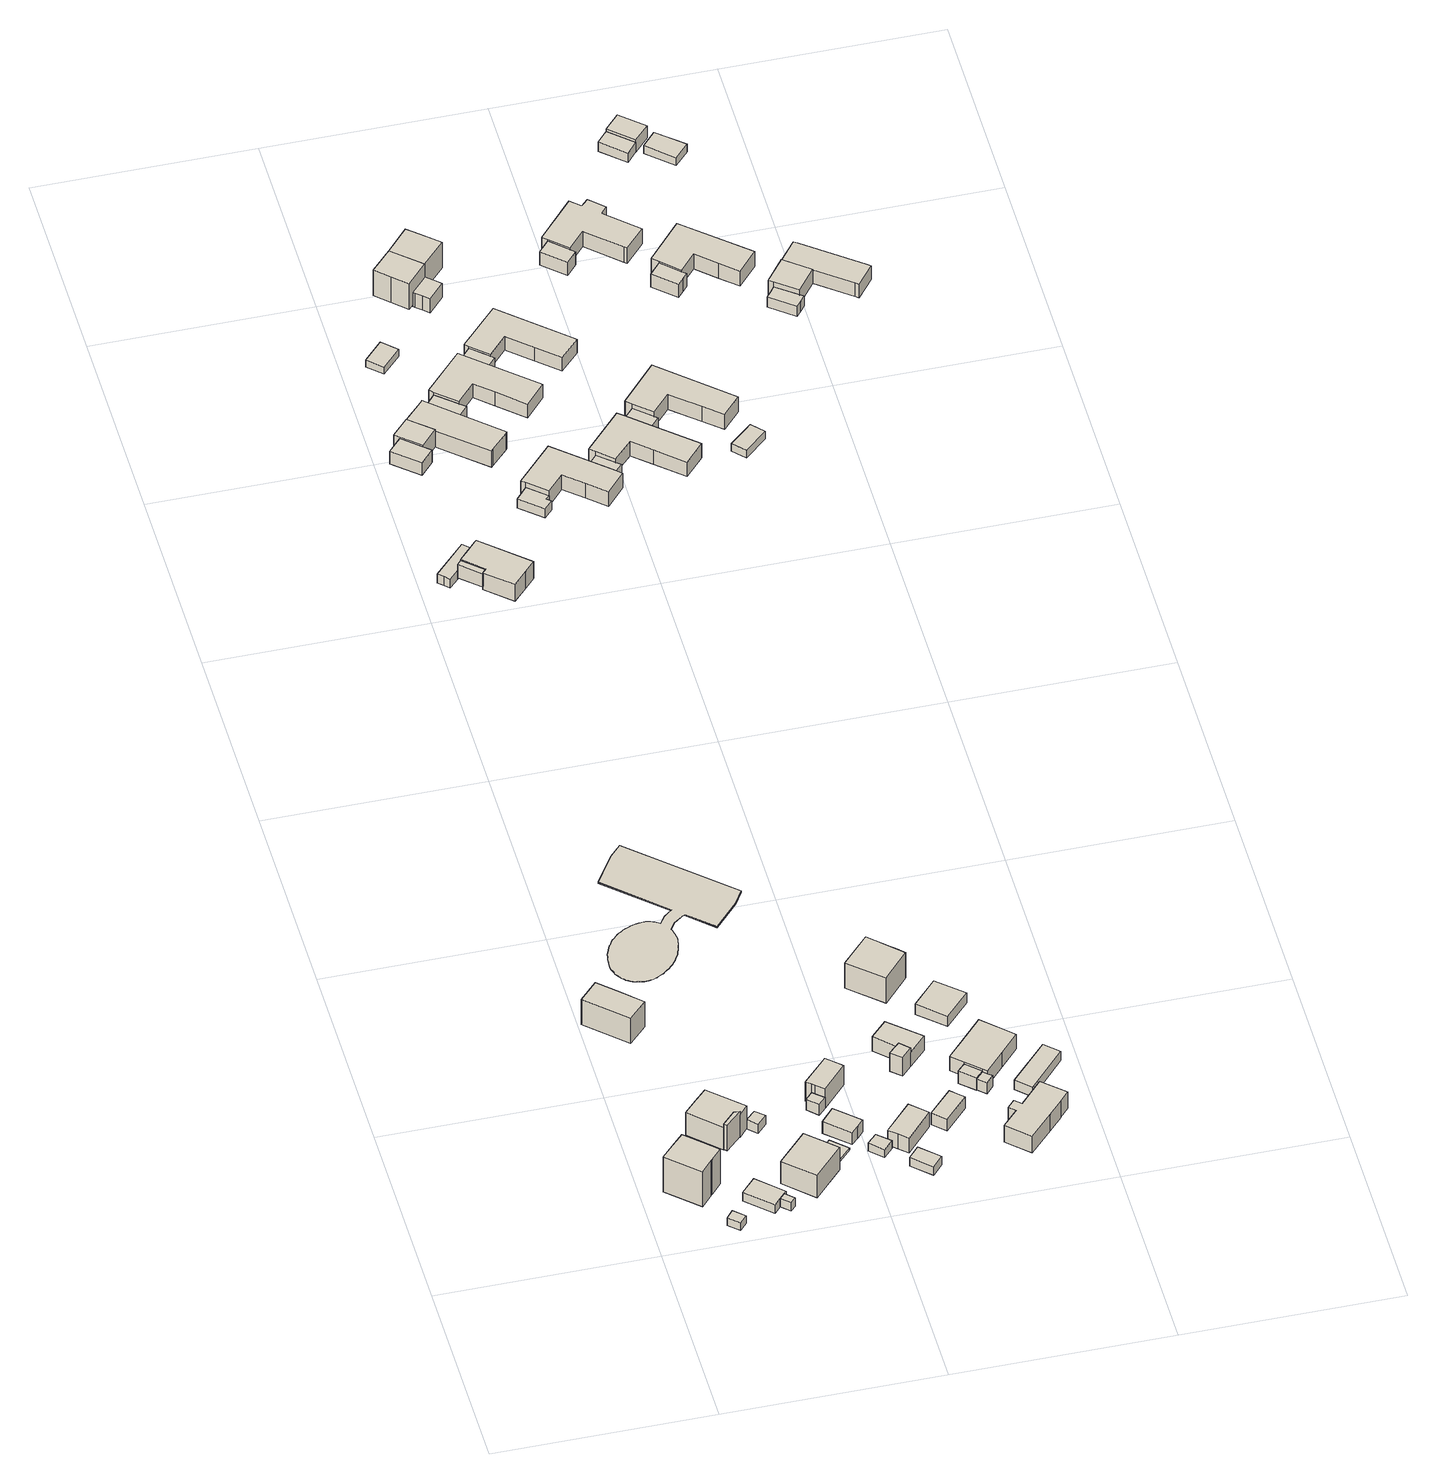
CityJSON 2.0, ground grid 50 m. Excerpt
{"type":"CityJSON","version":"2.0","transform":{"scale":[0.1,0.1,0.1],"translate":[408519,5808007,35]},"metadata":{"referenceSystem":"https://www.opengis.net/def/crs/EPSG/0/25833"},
"CityObjects":{
"building1":{"type":"Building","attributes":{"Gemeindeschluessel":"11000009","function":"31001_1010"},"address":[{"country":"Germany","locality":"Berlin","thoroughfareNumber":"23","thoroughfareName":"Ludwigshöheweg"}],"children":["building1-1","building1-2"]},
"building1-1":{"type":"BuildingPart","attributes":{"BezugspunktDach":"2200","measuredHeight":12.94,"storeysAboveGround":3},"parents":["building1"],"geometry":[{"type":"Solid","lod":"1","boundaries":[[[[0,1,2,3,4,5,6]],[[7,8,9,10,11,12,13]],[[7,13,6,5]],[[8,7,5,4],[14,15,16,17]],[[9,8,4,3]],[[10,9,3,2]],[[11,10,2,1]],[[12,11,1,0]],[[13,12,0,6]],[[16,15,14,17]]]]}]},
"building1-2":{"type":"BuildingPart","attributes":{"BezugspunktDach":"2200","measuredHeight":6.8,"storeysAboveGround":3},"parents":["building1"],"geometry":[{"type":"Solid","lod":"1","boundaries":[[[[17,16,18,19]],[[20,15,14,21]],[[20,21,19,18]],[[15,20,18,16]],[[21,14,17,19]],[[14,15,16,17]]]]}]},
"building2":{"type":"Building","attributes":{"Gemeindeschluessel":"11000009","BezugspunktDach":"2200","function":"31001_2000","measuredHeight":2.27,"storeysAboveGround":1},"address":[{"country":"Germany","locality":"Berlin","thoroughfareNumber":"23 (2)","thoroughfareName":"Ludwigshöheweg"}],"geometry":[{"type":"Solid","lod":"1","boundaries":[[[[22,23,24,25]],[[26,27,28,29]],[[26,29,25,24]],[[27,26,24,23]],[[28,27,23,22]],[[29,28,22,25]]]]}]},
"building3":{"type":"Building","attributes":{"Gemeindeschluessel":"11000009","BezugspunktDach":"2200","function":"31001_1010","measuredHeight":9.72,"storeysAboveGround":1},"address":[{"country":"Germany","locality":"Berlin","thoroughfareNumber":"20","thoroughfareName":"Ludwigshöheweg"}],"geometry":[{"type":"Solid","lod":"1","boundaries":[[[[30,31,32,33,34]],[[35,36,37,38,39]],[[35,39,34,33]],[[36,35,33,32]],[[37,36,32,31]],[[38,37,31,30]],[[39,38,30,34]]]]}]},
"building4":{"type":"Building","attributes":{"Gemeindeschluessel":"11000009","BezugspunktDach":"2200","function":"31001_2000","measuredHeight":2.46,"storeysAboveGround":1},"address":[{"country":"Germany","locality":"Berlin","thoroughfareNumber":"23 (1)","thoroughfareName":"Ludwigshöheweg"}],"geometry":[{"type":"Solid","lod":"1","boundaries":[[[[40,41,42,43,44,45]],[[46,47,48,49,50,51]],[[46,51,45,44]],[[47,46,44,43]],[[48,47,43,42]],[[49,48,42,41]],[[50,49,41,40]],[[51,50,40,45]]]]}]},
"building5":{"type":"Building","attributes":{"Gemeindeschluessel":"11000009","BezugspunktDach":"2200","function":"31001_1010","measuredHeight":9.23,"storeysAboveGround":1},"address":[{"country":"Germany","locality":"Berlin","thoroughfareNumber":"21A","thoroughfareName":"Ludwigshöheweg"}],"geometry":[{"type":"Solid","lod":"1","boundaries":[[[[52,53,54,55,56,57,58,59]],[[60,61,62,63,64,65,66,67]],[[60,67,59,58]],[[61,60,58,57]],[[62,61,57,56]],[[63,62,56,55]],[[64,63,55,54]],[[65,64,54,53]],[[66,65,53,52]],[[67,66,52,59]]]]}]},
"building6":{"type":"Building","attributes":{"Gemeindeschluessel":"11000009","BezugspunktDach":"2200","function":"51009_1610","measuredHeight":7.4,"storeysAboveGround":0},"address":[{"country":"Germany","locality":"Berlin"}],"geometry":[{"type":"Solid","lod":"1","boundaries":[[[[68,69,70,71]],[[72,73,74,75]],[[72,75,71,70]],[[73,72,70,69]],[[74,73,69,68]],[[75,74,68,71]]]]}]},
"building7":{"type":"Building","attributes":{"Gemeindeschluessel":"11000009","BezugspunktDach":"2200","function":"51009_1610","measuredHeight":2.47,"storeysAboveGround":0},"address":[{"country":"Germany","locality":"Berlin"}],"geometry":[{"type":"Solid","lod":"1","boundaries":[[[[76,77,42,41]],[[48,78,79,49]],[[48,49,41,42]],[[78,48,42,77]],[[79,78,77,76]],[[49,79,76,41]]]]}]},
"building8":{"type":"Building","attributes":{"Gemeindeschluessel":"11000009","BezugspunktDach":"2200","function":"31001_2000","measuredHeight":2.65,"storeysAboveGround":1},"address":[{"country":"Germany","locality":"Berlin","thoroughfareNumber":"21A (1)","thoroughfareName":"Ludwigshöheweg"}],"geometry":[{"type":"Solid","lod":"1","boundaries":[[[[80,81,82,83]],[[84,85,86,87]],[[84,87,83,82]],[[85,84,82,81]],[[86,85,81,80]],[[87,86,80,83]]]]}]},
"building9":{"type":"Building","attributes":{"Gemeindeschluessel":"11000009","BezugspunktDach":"2200","function":"31001_1010","measuredHeight":8.91,"storeysAboveGround":1},"address":[{"country":"Germany","locality":"Berlin","thoroughfareNumber":"21","thoroughfareName":"Ludwigshöheweg"}],"geometry":[{"type":"Solid","lod":"1","boundaries":[[[[88,89,90,91,92]],[[93,94,95,96,97]],[[93,97,92,91]],[[94,93,91,90]],[[95,94,90,89]],[[96,95,89,88]],[[97,96,88,92]]]]}]},
"building10":{"type":"Building","attributes":{"Gemeindeschluessel":"11000009","BezugspunktDach":"2200","function":"31001_1010","measuredHeight":0.644,"storeysAboveGround":1},"address":[{"country":"Germany","locality":"Berlin","thoroughfareNumber":"21 (1)","thoroughfareName":"Ludwigshöheweg"}],"geometry":[{"type":"Solid","lod":"1","boundaries":[[[[98,99,100,101]],[[102,103,104,105]],[[102,105,101,100]],[[103,102,100,99]],[[104,103,99,98]],[[105,104,98,101]]]]}]},
"building11":{"type":"Building","attributes":{"Gemeindeschluessel":"11000009","BezugspunktDach":"2200","function":"31001_1010","measuredHeight":3.12,"storeysAboveGround":1},"address":[{"country":"Germany","locality":"Berlin","thoroughfareNumber":"19 (1)","thoroughfareName":"Ludwigshöheweg"}],"geometry":[{"type":"Solid","lod":"1","boundaries":[[[[106,107,108,109]],[[110,111,112,113]],[[110,113,109,108]],[[111,110,108,107]],[[112,111,107,106]],[[113,112,106,109]]]]}]},
"building12":{"type":"Building","attributes":{"Gemeindeschluessel":"11000009","BezugspunktDach":"2200","function":"31001_2000","measuredHeight":3.82,"storeysAboveGround":1},"address":[{"country":"Germany","locality":"Berlin","thoroughfareNumber":"19 (2)","thoroughfareName":"Ludwigshöheweg"}],"geometry":[{"type":"Solid","lod":"1","boundaries":[[[[114,115,116,117,118]],[[119,120,121,122,123]],[[119,123,118,117]],[[120,119,117,116]],[[121,120,116,115]],[[122,121,115,114]],[[123,122,114,118]]]]}]},
"building13":{"type":"Building","attributes":{"Gemeindeschluessel":"11000009","BezugspunktDach":"2200","function":"31001_1010","measuredHeight":5.96,"storeysAboveGround":1},"address":[{"country":"Germany","locality":"Berlin","thoroughfareNumber":"19","thoroughfareName":"Ludwigshöheweg"}],"geometry":[{"type":"Solid","lod":"1","boundaries":[[[[124,125,126,127,128,129,130]],[[131,132,133,111,134,110,135]],[[131,135,130,129]],[[132,131,129,128]],[[133,132,128,127]],[[111,133,127,126]],[[134,111,126,125]],[[110,134,125,124]],[[135,110,124,130]]]]}]},
"building14":{"type":"Building","attributes":{"Gemeindeschluessel":"11000009","function":"31001_3065"},"address":[{"country":"Germany","locality":"Berlin","thoroughfareNumber":"18","thoroughfareName":"Ludwigshöheweg"}],"children":["building14-1","building14-2"]},
"building14-1":{"type":"BuildingPart","attributes":{"BezugspunktDach":"2200","measuredHeight":0.139,"storeysAboveGround":1},"parents":["building14"],"geometry":[{"type":"Solid","lod":"1","boundaries":[[[[136,137,138,139,140,141,142,143,144,145,146,147,148,149,150,151,152,153,154,155,156,157,158,159,160,161,162,163,164,165,166,167,168,169,170,171,172,173,174,175,176,177,178,179,180,181,182,183,184,185,186,187,188,189,190,191,192,193,194,195,196,197,198,199,200,201,202,203,204,205,206,207,208,209,210,211,212,213,214,215,216,217,218,219,220,221,222,223,224,225,226,227,228,229,230,231,232,233]],[[234,235,236,237,238,239,240,241,242,243,244,245,246,247,248,249,250,251,252,253,254,255,256,257,258,259,260,261,262,263,264,265,266,267,268,269,270,271,272,273,274,275,276,277,278,279,280,281,282,283,284,285,286,287,288,289,290,291,292,293,294,295,296,297,298,299,300,301,302,303,304,305,306,307,308,309,310,311,312,313,314,315,316,317,318,319,320,321,322,323,324,325,326,327,328,329,330,331]],[[234,331,233,232]],[[235,234,232,231]],[[236,235,231,230]],[[237,236,230,229]],[[238,237,229,228]],[[239,238,228,227]],[[240,239,227,226]],[[241,240,226,225]],[[242,241,225,224]],[[243,242,224,223]],[[244,243,223,222]],[[245,244,222,221]],[[246,245,221,220]],[[247,246,220,219]],[[248,247,219,218]],[[249,248,218,217]],[[250,249,217,216]],[[251,250,216,215]],[[252,251,215,214]],[[253,252,214,213]],[[254,253,213,212]],[[255,254,212,211]],[[256,255,211,210]],[[257,256,210,209]],[[258,257,209,208]],[[259,258,208,207]],[[260,259,207,206]],[[261,260,206,205]],[[262,261,205,204]],[[263,262,204,203]],[[264,263,203,202]],[[265,264,202,201]],[[266,265,201,200]],[[267,266,200,199]],[[268,267,199,198]],[[269,268,198,197]],[[270,269,197,196]],[[271,270,196,195]],[[272,271,195,194]],[[273,272,194,193]],[[274,273,193,192]],[[275,274,192,191]],[[276,275,191,190]],[[277,276,190,189]],[[278,277,189,188]],[[279,278,188,187]],[[280,279,187,186]],[[281,280,186,185]],[[282,281,185,184]],[[283,282,184,183]],[[284,283,183,182]],[[285,284,182,181]],[[286,285,181,180]],[[287,286,180,179]],[[288,287,179,178]],[[289,288,178,177]],[[290,289,177,176]],[[291,290,176,175]],[[292,291,175,174]],[[293,292,174,173]],[[294,293,173,172]],[[295,294,172,171]],[[296,295,171,170]],[[297,296,170,169]],[[298,297,169,168]],[[299,298,168,167]],[[300,299,167,166]],[[301,300,166,165]],[[302,301,165,164]],[[303,302,164,163]],[[304,303,163,162]],[[305,304,162,161]],[[306,305,161,160]],[[307,306,160,159]],[[308,307,159,158]],[[309,308,158,157]],[[310,309,157,156]],[[311,310,156,155]],[[312,311,155,154]],[[313,312,154,153]],[[314,313,153,152]],[[315,314,152,151]],[[316,315,151,150]],[[317,316,150,149]],[[318,317,149,148]],[[319,318,148,147]],[[320,319,147,146]],[[321,320,146,145]],[[322,321,145,144]],[[323,322,144,143]],[[324,323,143,142]],[[325,324,142,141]],[[326,325,141,140]],[[327,326,140,139]],[[328,327,139,138]],[[329,328,138,137]],[[330,329,137,136]],[[331,330,136,233]]]]}]},
"building14-2":{"type":"BuildingPart","attributes":{"BezugspunktDach":"2200","measuredHeight":0.361,"storeysAboveGround":1},"parents":["building14"],"geometry":[{"type":"Solid","lod":"1","boundaries":[[[[196,189,190,191,192,193,194,195]],[[332,333,334,335,336,337,338,339]],[[332,339,195,194]],[[333,332,194,193]],[[334,333,193,192]],[[335,334,192,191]],[[336,335,191,190]],[[337,336,190,189]],[[338,337,189,196]],[[339,338,196,195]]]]}]},
"building15":{"type":"Building","attributes":{"Gemeindeschluessel":"11000009","BezugspunktDach":"2200","function":"31001_2000","measuredHeight":2.31,"storeysAboveGround":1},"address":[{"country":"Germany","locality":"Berlin","thoroughfareNumber":"230 (3)","thoroughfareName":"Müggelheimer Damm"}],"geometry":[{"type":"Solid","lod":"1","boundaries":[[[[340,341,342,343]],[[344,345,346,347]],[[344,347,343,342]],[[345,344,342,341]],[[346,345,341,340]],[[347,346,340,343]]]]}]},
"building16":{"type":"Building","attributes":{"Gemeindeschluessel":"11000009","BezugspunktDach":"2200","function":"31001_2000","measuredHeight":2.5,"storeysAboveGround":1},"address":[{"country":"Germany","locality":"Berlin","thoroughfareNumber":"230 (4)","thoroughfareName":"Müggelheimer Damm"}],"geometry":[{"type":"Solid","lod":"1","boundaries":[[[[348,349,350,351]],[[352,353,354,355]],[[352,355,351,350]],[[353,352,350,349]],[[354,353,349,348]],[[355,354,348,351]]]]}]},
"building17":{"type":"Building","attributes":{"Gemeindeschluessel":"11000009","BezugspunktDach":"2200","function":"31001_1010","measuredHeight":4.91,"storeysAboveGround":1},"address":[{"country":"Germany","locality":"Berlin","thoroughfareNumber":"230 (2)","thoroughfareName":"Müggelheimer Damm"}],"geometry":[{"type":"Solid","lod":"1","boundaries":[[[[356,357,358,359,360]],[[361,362,363,364,365]],[[361,365,360,359]],[[362,361,359,358]],[[363,362,358,357]],[[364,363,357,356]],[[365,364,356,360]]]]}]},
"building18":{"type":"Building","attributes":{"Gemeindeschluessel":"11000009","BezugspunktDach":"2200","function":"31001_2000","measuredHeight":2.78,"storeysAboveGround":1},"address":[{"country":"Germany","locality":"Berlin","thoroughfareNumber":"193 (1)","thoroughfareName":"Müggelheimer Damm"}],"geometry":[{"type":"Solid","lod":"1","boundaries":[[[[366,367,368,369,370,371,372,373]],[[374,375,376,377,378,379,380,381]],[[374,381,373,372]],[[375,374,372,371]],[[376,375,371,370]],[[377,376,370,369]],[[378,377,369,368]],[[379,378,368,367]],[[380,379,367,366]],[[381,380,366,373]]]]}]},
"building19":{"type":"Building","attributes":{"Gemeindeschluessel":"11000009","BezugspunktDach":"2200","function":"51009_1610","measuredHeight":3.91,"storeysAboveGround":0},"address":[{"country":"Germany","locality":"Berlin"}],"geometry":[{"type":"Solid","lod":"1","boundaries":[[[[382,383,384,385]],[[386,387,388,389]],[[386,389,385,384]],[[387,386,384,383]],[[388,387,383,382]],[[389,388,382,385]]]]}]},
"building20":{"type":"Building","attributes":{"Gemeindeschluessel":"11000009","BezugspunktDach":"2200","function":"31001_2000","measuredHeight":4.14,"storeysAboveGround":1},"address":[{"country":"Germany","locality":"Berlin","thoroughfareNumber":"230 (1)","thoroughfareName":"Müggelheimer Damm"}],"geometry":[{"type":"Solid","lod":"1","boundaries":[[[[390,391,392,393,394]],[[395,396,397,398,399]],[[395,399,394,393]],[[396,395,393,392]],[[397,396,392,391]],[[398,397,391,390]],[[399,398,390,394]]]]}]},
"building21":{"type":"Building","attributes":{"Gemeindeschluessel":"11000009","function":"31001_1010"},"address":[{"country":"Germany","locality":"Berlin","thoroughfareNumber":"228","thoroughfareName":"Müggelheimer Damm"}],"children":["building21-1","building21-2"]},
"building21-1":{"type":"BuildingPart","attributes":{"BezugspunktDach":"2200","measuredHeight":5.38,"storeysAboveGround":1},"parents":["building21"],"geometry":[{"type":"MultiSurface","lod":"1","boundaries":[[[400,401,402,403]],[[404,405,406,407]],[[404,407,403,402]],[[405,404,402,401]],[[406,405,401,400]],[[407,408,409,403]],[[406,400,409,408]]]}]},
"building21-2":{"type":"BuildingPart","attributes":{"BezugspunktDach":"2200","measuredHeight":5.38,"storeysAboveGround":1},"parents":["building21"],"geometry":[{"type":"MultiSurface","lod":"1","boundaries":[[[410,411,412,413]],[[408,406,414,415]],[[408,415,413,412]],[[406,400,409,412,411]],[[414,406,411,410]],[[415,414,410,413]],[[416,408,409,400,406]]]}]},
"building22":{"type":"Building","attributes":{"Gemeindeschluessel":"11000009","BezugspunktDach":"2200","function":"31001_1010","measuredHeight":5.43,"storeysAboveGround":1},"address":[{"country":"Germany","locality":"Berlin","thoroughfareNumber":"193","thoroughfareName":"Müggelheimer Damm"}],"geometry":[{"type":"Solid","lod":"1","boundaries":[[[[417,418,419,420,421,422,423,424,425]],[[426,427,428,429,430,431,432,433,434]],[[426,434,425,424]],[[427,426,424,423]],[[428,427,423,422]],[[429,428,422,421]],[[430,429,421,420]],[[431,430,420,419]],[[432,431,419,418]],[[433,432,418,417]],[[434,433,417,425]]]]}]},
"building23":{"type":"Building","attributes":{"Gemeindeschluessel":"11000009","BezugspunktDach":"2200","function":"31001_2000","measuredHeight":3.59,"storeysAboveGround":1},"address":[{"country":"Germany","locality":"Berlin","thoroughfareNumber":"197 (1)","thoroughfareName":"Müggelheimer Damm"}],"geometry":[{"type":"Solid","lod":"1","boundaries":[[[[435,436,437,438,439]],[[440,441,442,443,444]],[[440,444,439,438]],[[441,440,438,437]],[[442,441,437,436]],[[443,442,436,435]],[[444,443,435,439]]]]}]},
"building24":{"type":"Building","attributes":{"Gemeindeschluessel":"11000009","function":"31001_1010"},"address":[{"country":"Germany","locality":"Berlin","thoroughfareNumber":"226","thoroughfareName":"Müggelheimer Damm"}],"children":["building24-1","building24-2"]},
"building24-1":{"type":"BuildingPart","attributes":{"BezugspunktDach":"2200","measuredHeight":10.19,"storeysAboveGround":1},"parents":["building24"],"geometry":[{"type":"MultiSurface","lod":"1","boundaries":[[[445,446,447,448]],[[449,450,451,452]],[[449,452,448,447]],[[450,453,454,455,447,446]],[[451,450,446,445]],[[452,451,445,448]],[[449,455,454,453]]]}]},
"building24-2":{"type":"BuildingPart","attributes":{"BezugspunktDach":"2200","measuredHeight":4.67,"storeysAboveGround":1},"parents":["building24"],"geometry":[{"type":"Solid","lod":"1","boundaries":[[[[454,456,457,455]],[[458,459,453,449]],[[458,449,455,457]],[[459,458,457,456]],[[453,459,456,454]],[[449,453,454,455]]]]}]},
"building25":{"type":"Building","attributes":{"Gemeindeschluessel":"11000009","BezugspunktDach":"2200","function":"51009_1610","measuredHeight":3.17,"storeysAboveGround":0},"address":[{"country":"Germany","locality":"Berlin"}],"geometry":[{"type":"Solid","lod":"1","boundaries":[[[[460,461,462,463,464]],[[465,466,467,468,469]],[[465,469,464,463]],[[466,465,463,462]],[[467,466,462,461]],[[468,467,461,460]],[[469,468,460,464]]]]}]},
"building26":{"type":"Building","attributes":{"Gemeindeschluessel":"11000009","BezugspunktDach":"2200","function":"31001_1010","measuredHeight":5.91,"storeysAboveGround":1},"address":[{"country":"Germany","locality":"Berlin","thoroughfareNumber":"232","thoroughfareName":"Müggelheimer Damm"}],"geometry":[{"type":"Solid","lod":"1","boundaries":[[[[470,471,472,473,474,475,476,477,478,479,480,481]],[[482,483,484,485,486,487,488,489,490,491,492,493]],[[482,493,481,480]],[[483,482,480,479]],[[484,483,479,478]],[[485,484,478,477]],[[486,485,477,476]],[[487,486,476,475]],[[488,487,475,474]],[[489,488,474,473]],[[490,489,473,472]],[[491,490,472,471]],[[492,491,471,470]],[[493,492,470,481]]]]}]},
"building27":{"type":"Building","attributes":{"Gemeindeschluessel":"11000009","function":"31001_1010"},"address":[{"country":"Germany","locality":"Berlin","thoroughfareNumber":"230","thoroughfareName":"Müggelheimer Damm"}],"children":["building27-1","building27-2"]},
"building27-1":{"type":"BuildingPart","attributes":{"BezugspunktDach":"2200","measuredHeight":4.82,"storeysAboveGround":1},"parents":["building27"],"geometry":[{"type":"MultiSurface","lod":"1","boundaries":[[[494,495,496,497,498,499,500,501]],[[502,503,504,505,506,507,508,509]],[[502,509,501,500]],[[503,502,500,499]],[[504,503,499,498]],[[505,504,498,497]],[[506,505,497,496]],[[507,506,496,495]],[[508,510,511,495,494]],[[509,508,494,501]],[[507,511,510,508]]]}]},
"building27-2":{"type":"BuildingPart","attributes":{"BezugspunktDach":"2200","measuredHeight":3.57,"storeysAboveGround":1},"parents":["building27"],"geometry":[{"type":"Solid","lod":"1","boundaries":[[[[512,511,510,513]],[[508,507,514,515]],[[508,515,513,510]],[[514,507,511,512]],[[515,514,512,513]],[[508,510,511,507]]]]}]},
"building28":{"type":"Building","attributes":{"Gemeindeschluessel":"11000009","function":"31001_1010"},"address":[{"country":"Germany","locality":"Berlin","thoroughfareNumber":"197","thoroughfareName":"Müggelheimer Damm"}],"children":["building28-1","building28-2"]},
"building28-1":{"type":"BuildingPart","attributes":{"BezugspunktDach":"2200","measuredHeight":5.14,"storeysAboveGround":1},"parents":["building28"],"geometry":[{"type":"Solid","lod":"1","boundaries":[[[[516,517,518,519,520,521,522,523,524]],[[525,526,527,528,529,530,531,532,533]],[[525,533,524,523]],[[526,525,523,522]],[[527,526,522,521]],[[528,527,521,520]],[[529,528,520,519]],[[530,529,519,518]],[[531,530,518,517]],[[532,531,517,516]],[[533,532,516,524]]]]}]},
"building28-2":{"type":"BuildingPart","attributes":{"BezugspunktDach":"2200","measuredHeight":5.06,"storeysAboveGround":1},"parents":["building28"],"geometry":[{"type":"MultiSurface","lod":"1","boundaries":[[[534,535,536,537]],[[533,532,538,539]],[[533,539,537,536]],[[540,516,524,536,535]],[[538,532,535,534]],[[539,538,534,537]],[[532,533,524,516,540]]]}]},
"building29":{"type":"Building","attributes":{"Gemeindeschluessel":"11000009","BezugspunktDach":"2200","function":"31001_2463","measuredHeight":3.02,"storeysAboveGround":1},"address":[{"country":"Germany","locality":"Berlin","thoroughfareNumber":"228 (1)","thoroughfareName":"Müggelheimer Damm"}],"geometry":[{"type":"Solid","lod":"1","boundaries":[[[[541,542,543,544]],[[545,546,547,548]],[[545,548,544,543]],[[546,545,543,542]],[[547,546,542,541]],[[548,547,541,544]]]]}]},
"building30":{"type":"Building","attributes":{"Gemeindeschluessel":"11000009","BezugspunktDach":"2200","function":"31001_2000","measuredHeight":2.6,"storeysAboveGround":1},"address":[{"country":"Germany","locality":"Berlin","thoroughfareNumber":"193F (1)","thoroughfareName":"Müggelheimer Damm"}],"geometry":[{"type":"Solid","lod":"1","boundaries":[[[[549,550,551,552,553,554]],[[555,556,557,558,559,560]],[[555,560,554,553]],[[556,555,553,552]],[[557,556,552,551]],[[558,557,551,550]],[[559,558,550,549]],[[560,559,549,554]]]]}]},
"building31":{"type":"Building","attributes":{"Gemeindeschluessel":"11000009","BezugspunktDach":"2200","function":"31001_2000","measuredHeight":3.8,"storeysAboveGround":1},"address":[{"country":"Germany","locality":"Berlin","thoroughfareNumber":"197A (1)","thoroughfareName":"Müggelheimer Damm"}],"geometry":[{"type":"Solid","lod":"1","boundaries":[[[[561,562,563,564,565,566,567]],[[568,569,570,571,572,573,574]],[[568,574,567,566]],[[569,568,566,565]],[[570,569,565,564]],[[571,570,564,563]],[[572,571,563,562]],[[573,572,562,561]],[[574,573,561,567]]]]}]},
"building32":{"type":"Building","attributes":{"Gemeindeschluessel":"11000009","BezugspunktDach":"2200","function":"31001_2000","measuredHeight":2.67,"storeysAboveGround":1},"address":[{"country":"Germany","locality":"Berlin","thoroughfareNumber":"199 (1)","thoroughfareName":"Müggelheimer Damm"}],"geometry":[{"type":"Solid","lod":"1","boundaries":[[[[575,576,577,578,579,580]],[[581,582,583,584,585,586]],[[581,586,580,579]],[[582,581,579,578]],[[583,582,578,577]],[[584,583,577,576]],[[585,584,576,575]],[[586,585,575,580]]]]}]},
"building33":{"type":"Building","attributes":{"Gemeindeschluessel":"11000009","BezugspunktDach":"2200","function":"31001_2000","measuredHeight":2.72,"storeysAboveGround":1},"address":[{"country":"Germany","locality":"Berlin","thoroughfareNumber":"232 (1)","thoroughfareName":"Müggelheimer Damm"}],"geometry":[{"type":"Solid","lod":"1","boundaries":[[[[587,588,589,590]],[[591,592,593,594]],[[591,594,590,589]],[[592,591,589,588]],[[593,592,588,587]],[[594,593,587,590]]]]}]},
"building34":{"type":"Building","attributes":{"Gemeindeschluessel":"11000009","BezugspunktDach":"2200","function":"31001_1010","measuredHeight":3.94,"storeysAboveGround":1},"address":[{"country":"Germany","locality":"Berlin","thoroughfareNumber":"197A","thoroughfareName":"Müggelheimer Damm"}],"geometry":[{"type":"Solid","lod":"1","boundaries":[[[[595,596,597,598,599,600,601,602]],[[603,604,605,606,607,608,609,610]],[[603,610,602,601]],[[604,603,601,600]],[[605,604,600,599]],[[606,605,599,598]],[[607,606,598,597]],[[608,607,597,596]],[[609,608,596,595]],[[610,609,595,602]]]]}]},
"building35":{"type":"Building","attributes":{"Gemeindeschluessel":"11000009","BezugspunktDach":"2200","function":"31001_1010","measuredHeight":9.58,"storeysAboveGround":2},"address":[{"country":"Germany","locality":"Berlin","thoroughfareNumber":"193G","thoroughfareName":"Müggelheimer Damm"}],"geometry":[{"type":"Solid","lod":"1","boundaries":[[[[611,612,613,614,615,616]],[[617,618,619,620,621,622]],[[617,622,616,615]],[[618,617,615,614]],[[619,618,614,613]],[[620,619,613,612]],[[621,620,612,611]],[[622,621,611,616]]]]}]},
"building36":{"type":"Building","attributes":{"Gemeindeschluessel":"11000009","BezugspunktDach":"2200","function":"31001_1010","measuredHeight":4.28,"storeysAboveGround":1},"address":[{"country":"Germany","locality":"Berlin","thoroughfareNumber":"199","thoroughfareName":"Müggelheimer Damm"}],"geometry":[{"type":"Solid","lod":"1","boundaries":[[[[623,624,625,626,627,628,629,630,631,632,633]],[[634,635,636,637,638,639,640,641,642,643,644]],[[634,644,633,632]],[[635,634,632,631]],[[636,635,631,630]],[[637,636,630,629]],[[638,637,629,628]],[[639,638,628,627]],[[640,639,627,626]],[[641,640,626,625]],[[642,641,625,624]],[[643,642,624,623]],[[644,643,623,633]]]]}]},
"building37":{"type":"Building","attributes":{"Gemeindeschluessel":"11000009","BezugspunktDach":"2200","function":"31001_2000","measuredHeight":3.58,"storeysAboveGround":1},"address":[{"country":"Germany","locality":"Berlin","thoroughfareNumber":"197B (1)","thoroughfareName":"Müggelheimer Damm"}],"geometry":[{"type":"Solid","lod":"1","boundaries":[[[[645,646,647,648,649,650,651]],[[652,653,654,655,656,657,658]],[[652,658,651,650]],[[653,652,650,649]],[[654,653,649,648]],[[655,654,648,647]],[[656,655,647,646]],[[657,656,646,645]],[[658,657,645,651]]]]}]},
"building38":{"type":"Building","attributes":{"Gemeindeschluessel":"11000009","BezugspunktDach":"2200","function":"31001_2000","measuredHeight":4.13,"storeysAboveGround":1},"address":[{"country":"Germany","locality":"Berlin","thoroughfareNumber":"193G (1)","thoroughfareName":"Müggelheimer Damm"}],"geometry":[{"type":"Solid","lod":"1","boundaries":[[[[659,660,661,662,663,664]],[[665,666,667,668,669,670]],[[665,670,664,663]],[[666,665,663,662]],[[667,666,662,661]],[[668,667,661,660]],[[669,668,660,659]],[[670,669,659,664]]]]}]},
"building39":{"type":"Building","attributes":{"Gemeindeschluessel":"11000009","BezugspunktDach":"2200","function":"31001_1010","measuredHeight":9.56,"storeysAboveGround":2},"address":[{"country":"Germany","locality":"Berlin","thoroughfareNumber":"193H","thoroughfareName":"Müggelheimer Damm"}],"geometry":[{"type":"Solid","lod":"1","boundaries":[[[[614,613,671,672,673,615]],[[674,675,676,619,618,617]],[[674,617,615,673]],[[675,674,673,672]],[[676,675,672,671]],[[619,676,671,613]],[[618,619,613,614]],[[617,618,614,615]]]]}]},
"building40":{"type":"Building","attributes":{"Gemeindeschluessel":"11000009","BezugspunktDach":"2200","function":"31001_2000","measuredHeight":2.7,"storeysAboveGround":1},"address":[{"country":"Germany","locality":"Berlin","thoroughfareNumber":"199A (1)","thoroughfareName":"Müggelheimer Damm"}],"geometry":[{"type":"Solid","lod":"1","boundaries":[[[[677,678,679,680,681]],[[682,683,684,685,686]],[[682,686,681,680]],[[683,682,680,679]],[[684,683,679,678]],[[685,684,678,677]],[[686,685,677,681]]]]}]},
"building41":{"type":"Building","attributes":{"Gemeindeschluessel":"11000009","BezugspunktDach":"2200","function":"31001_1010","measuredHeight":3.96,"storeysAboveGround":1},"address":[{"country":"Germany","locality":"Berlin","thoroughfareNumber":"197B","thoroughfareName":"Müggelheimer Damm"}],"geometry":[{"type":"Solid","lod":"1","boundaries":[[[[687,688,689,690,691,692,693,694]],[[695,696,697,698,699,700,701,702]],[[695,702,694,693]],[[696,695,693,692]],[[697,696,692,691]],[[698,697,691,690]],[[699,698,690,689]],[[700,699,689,688]],[[701,700,688,687]],[[702,701,687,694]]]]}]},
"building42":{"type":"Building","attributes":{"Gemeindeschluessel":"11000009","BezugspunktDach":"2200","function":"31001_1010","measuredHeight":4.13,"storeysAboveGround":1},"address":[{"country":"Germany","locality":"Berlin","thoroughfareNumber":"199A","thoroughfareName":"Müggelheimer Damm"}],"geometry":[{"type":"Solid","lod":"1","boundaries":[[[[703,704,705,706,707,708,709,710,711,712]],[[713,714,715,716,717,718,719,720,721,722]],[[713,722,712,711]],[[714,713,711,710]],[[715,714,710,709]],[[716,715,709,708]],[[717,716,708,707]],[[718,717,707,706]],[[719,718,706,705]],[[720,719,705,704]],[[721,720,704,703]],[[722,721,703,712]]]]}]},
"building43":{"type":"Building","attributes":{"Gemeindeschluessel":"11000009","BezugspunktDach":"2200","function":"31001_2000","measuredHeight":3.16,"storeysAboveGround":1},"address":[{"country":"Germany","locality":"Berlin","thoroughfareNumber":"199B (1)","thoroughfareName":"Müggelheimer Damm"}],"geometry":[{"type":"Solid","lod":"1","boundaries":[[[[723,724,725,726,727]],[[728,729,730,731,732]],[[728,732,727,726]],[[729,728,726,725]],[[730,729,725,724]],[[731,730,724,723]],[[732,731,723,727]]]]}]},
"building44":{"type":"Building","attributes":{"Gemeindeschluessel":"11000009","BezugspunktDach":"2200","function":"31001_2000","measuredHeight":4.17,"storeysAboveGround":1},"address":[{"country":"Germany","locality":"Berlin","thoroughfareNumber":"195 (1)","thoroughfareName":"Müggelheimer Damm"}],"geometry":[{"type":"Solid","lod":"1","boundaries":[[[[733,734,735,736]],[[737,738,739,740]],[[737,740,736,735]],[[738,737,735,734]],[[739,738,734,733]],[[740,739,733,736]]]]}]},
"building45":{"type":"Building","attributes":{"Gemeindeschluessel":"11000009","BezugspunktDach":"2200","function":"31001_1010","measuredHeight":4.43,"storeysAboveGround":1},"address":[{"country":"Germany","locality":"Berlin","thoroughfareNumber":"199B","thoroughfareName":"Müggelheimer Damm"}],"geometry":[{"type":"Solid","lod":"1","boundaries":[[[[741,742,743,744,745,746,747,748]],[[749,750,751,752,753,729,728,754]],[[749,754,748,747]],[[750,749,747,746]],[[751,750,746,745]],[[752,751,745,744]],[[753,752,744,743]],[[729,753,743,742]],[[728,729,742,741]],[[754,728,741,748]]]]}]},
"building46":{"type":"Building","attributes":{"Gemeindeschluessel":"11000009","BezugspunktDach":"2200","function":"31001_2000","measuredHeight":2.2,"storeysAboveGround":1},"address":[{"country":"Germany","locality":"Berlin","thoroughfareNumber":"199B (2)","thoroughfareName":"Müggelheimer Damm"}],"geometry":[{"type":"Solid","lod":"1","boundaries":[[[[755,756,757,758]],[[759,760,761,762]],[[759,762,758,757]],[[760,759,757,756]],[[761,760,756,755]],[[762,761,755,758]]]]}]},
"building47":{"type":"Building","attributes":{"Gemeindeschluessel":"11000009","BezugspunktDach":"2200","function":"31001_1010","measuredHeight":4.47,"storeysAboveGround":1},"address":[{"country":"Germany","locality":"Berlin","thoroughfareNumber":"195","thoroughfareName":"Müggelheimer Damm"}],"geometry":[{"type":"Solid","lod":"1","boundaries":[[[[763,764,765,766,767,768,769,770,771,772,773,774]],[[775,776,777,778,779,780,781,782,783,784,785,786]],[[775,786,774,773]],[[776,775,773,772]],[[777,776,772,771]],[[778,777,771,770]],[[779,778,770,769]],[[780,779,769,768]],[[781,780,768,767]],[[782,781,767,766]],[[783,782,766,765]],[[784,783,765,764]],[[785,784,764,763]],[[786,785,763,774]]]]}]},
"building48":{"type":"Building","attributes":{"Gemeindeschluessel":"11000009","BezugspunktDach":"2200","function":"31001_2000","measuredHeight":3.78,"storeysAboveGround":1},"address":[{"country":"Germany","locality":"Berlin","thoroughfareNumber":"195A (1)","thoroughfareName":"Müggelheimer Damm"}],"geometry":[{"type":"Solid","lod":"1","boundaries":[[[[787,788,789,790,791,792]],[[793,794,795,796,797,798]],[[793,798,792,791]],[[794,793,791,790]],[[795,794,790,789]],[[796,795,789,788]],[[797,796,788,787]],[[798,797,787,792]]]]}]},
"building49":{"type":"Building","attributes":{"Gemeindeschluessel":"11000009","BezugspunktDach":"2200","function":"31001_1010","measuredHeight":4.28,"storeysAboveGround":1},"address":[{"country":"Germany","locality":"Berlin","thoroughfareNumber":"195A","thoroughfareName":"Müggelheimer Damm"}],"geometry":[{"type":"Solid","lod":"1","boundaries":[[[[799,800,801,802,803,804,805,806]],[[807,808,809,810,811,812,813,814]],[[807,814,806,805]],[[808,807,805,804]],[[809,808,804,803]],[[810,809,803,802]],[[811,810,802,801]],[[812,811,801,800]],[[813,812,800,799]],[[814,813,799,806]]]]}]},
"building50":{"type":"Building","attributes":{"Gemeindeschluessel":"11000009","BezugspunktDach":"2200","function":"51009_1610","measuredHeight":3.11,"storeysAboveGround":0},"address":[{"country":"Germany","locality":"Berlin"}],"geometry":[{"type":"Solid","lod":"1","boundaries":[[[[815,816,817,818]],[[819,820,821,822]],[[819,822,818,817]],[[820,819,817,816]],[[821,820,816,815]],[[822,821,815,818]]]]}]},
"building51":{"type":"Building","attributes":{"Gemeindeschluessel":"11000009","BezugspunktDach":"2200","function":"31001_1010","measuredHeight":3.98,"storeysAboveGround":1},"address":[{"country":"Germany","locality":"Berlin","thoroughfareNumber":"195 (2)","thoroughfareName":"Müggelheimer Damm"}],"geometry":[{"type":"Solid","lod":"1","boundaries":[[[[823,824,825,826]],[[827,828,829,830]],[[827,830,826,825]],[[828,827,825,824]],[[829,828,824,823]],[[830,829,823,826]]]]}]},
"building52":{"type":"Building","attributes":{"Gemeindeschluessel":"11000009","BezugspunktDach":"2200","function":"31001_2000","measuredHeight":3.71,"storeysAboveGround":1},"address":[{"country":"Germany","locality":"Berlin","thoroughfareNumber":"195B (1)","thoroughfareName":"Müggelheimer Damm"}],"geometry":[{"type":"Solid","lod":"1","boundaries":[[[[831,832,833,834,835,836]],[[837,838,839,840,841,842]],[[837,842,836,835]],[[838,837,835,834]],[[839,838,834,833]],[[840,839,833,832]],[[841,840,832,831]],[[842,841,831,836]]]]}]},
"building53":{"type":"Building","attributes":{"Gemeindeschluessel":"11000009","BezugspunktDach":"2200","function":"31001_2000","measuredHeight":2.72,"storeysAboveGround":1},"address":[{"country":"Germany","locality":"Berlin","thoroughfareNumber":"195 (3)","thoroughfareName":"Müggelheimer Damm"}],"geometry":[{"type":"Solid","lod":"1","boundaries":[[[[843,844,845,846]],[[847,848,849,850]],[[847,850,846,845]],[[848,847,845,844]],[[849,848,844,843]],[[850,849,843,846]]]]}]},
"building54":{"type":"Building","attributes":{"Gemeindeschluessel":"11000009","function":"31001_1010"},"address":[{"country":"Germany","locality":"Berlin","thoroughfareNumber":"195B","thoroughfareName":"Müggelheimer Damm"}],"children":["building54-1","building54-2"]},
"building54-1":{"type":"BuildingPart","attributes":{"BezugspunktDach":"2200","measuredHeight":4.16,"storeysAboveGround":1},"parents":["building54"],"geometry":[{"type":"Solid","lod":"1","boundaries":[[[[851,852,853,854,855,856,857,858,859]],[[860,861,862,863,864,865,866,867,868]],[[860,868,859,858]],[[861,860,858,857]],[[862,861,857,856]],[[863,862,856,855]],[[864,863,855,854]],[[865,864,854,853]],[[866,865,853,852]],[[867,866,852,851]],[[868,867,851,859]]]]}]},
"building54-2":{"type":"BuildingPart","attributes":{"BezugspunktDach":"2200","measuredHeight":4.15,"storeysAboveGround":1},"parents":["building54"],"geometry":[{"type":"MultiSurface","lod":"1","boundaries":[[[869,870,871,872,873]],[[868,866,874,875,876]],[[868,876,873,872]],[[852,851,859,872,871]],[[874,866,871,870]],[[875,874,870,869]],[[876,875,869,873]],[[877,866,867,851,852]],[[868,859,851,867]]]}]}
},
"vertices":[
[114,96,136],[140,125,136],[143,128,136],[167,154,136],[99,217,136],[71,189,136],[44,161,136],[71,189,34],[99,217,34],[167,154,34],[143,128,34],[140,125,34],[114,96,34],[44,161,34],[76,193,35],[94,213,35],[94,213,103],[76,193,103],
[87,220,103],[68,200,103],[87,220,35],[68,200,35],
[174,6,56],[191,24,56],[166,47,56],[150,28,56],[166,47,34],[191,24,34],[174,6,34],[150,28,34],
[89,622,103],[130,665,103],[87,706,103],[43,747,103],[2,704,103],[43,747,30],[87,706,30],[130,665,30],[89,622,30],[2,704,30],
[258,43,55],[274,60,55],[285,72,55],[291,78,55],[234,132,55],[201,97,55],[234,132,30],[291,78,30],[285,72,30],[274,60,30],[258,43,30],[201,97,30],
[200,256,98],[228,285,98],[229,286,98],[243,285,98],[263,308,98],[189,377,98],[161,349,98],[133,320,98],[161,349,32],[189,377,32],[263,308,32],[243,285,32],[229,286,32],[228,285,32],[200,256,32],[133,320,32],
[206,250,108],[243,285,108],[229,286,108],[200,256,108],[229,286,34],[243,285,34],[206,250,34],[200,256,34],
[293,42,55],[305,53,55],[305,53,30],[293,42,30],
[283,288,58],[305,311,58],[284,329,58],[263,308,58],[284,329,31],[305,311,31],[283,288,31],[263,308,31],
[358,75,88],[425,147,88],[393,177,88],[361,207,88],[294,136,88],[361,207,23],[393,177,23],[425,147,23],[358,75,23],[294,136,23],
[424,160,32],[459,197,32],[423,231,32],[389,193,32],[423,231,26],[459,197,26],[424,160,26],[389,193,26],
[423,315,58],[440,333,58],[416,355,58],[400,338,58],[416,355,27],[440,333,27],[423,315,27],[400,338,27],
[469,212,60],[485,228,60],[500,245,60],[446,295,60],[416,261,60],[446,295,26],[500,245,26],[485,228,26],[469,212,26],[416,261,26],
[416,355,83],[422,349,83],[440,333,83],[496,393,83],[479,409,83],[462,425,83],[405,365,83],[462,425,27],[479,409,27],[496,393,27],[422,349,27],[405,365,27],
[105,863,24],[106,858,24],[107,853,24],[109,848,24],[110,844,24],[113,839,24],[115,835,24],[118,831,24],[121,827,24],[125,824,24],[128,820,24],[132,817,24],[136,815,24],[141,812,24],[145,810,24],[150,809,24],[155,808,24],[160,807,24],[165,806,24],[170,806,24],[175,806,24],[179,807,24],[184,808,24],[189,810,24],[194,811,24],[198,814,24],[204,817,24],[210,820,24],[215,824,24],[220,828,24],[225,832,24],[230,837,24],[235,842,24],[239,847,24],[243,852,24],[246,858,24],[250,864,24],[253,869,24],[255,876,24],[258,882,24],[259,888,24],[261,895,24],[262,901,24],[263,908,24],[264,914,24],[264,921,24],[263,925,24],[263,930,24],[262,934,24],[261,939,24],[260,943,24],[258,947,24],[269,964,24],[297,985,24],[355,932,24],[410,992,24],[431,1025,24],[215,1223,24],[189,1195,24],[144,1125,24],[274,1005,24],[254,989,24],[241,970,24],[238,973,24],[234,975,24],[230,977,24],[226,979,24],[221,981,24],[217,982,24],[212,983,24],[208,983,24],[203,983,24],[197,982,24],[190,981,24],[184,980,24],[178,978,24],[172,975,24],[166,973,24],[160,970,24],[155,966,24],[149,963,24],[144,959,24],[139,954,24],[135,950,24],[130,945,24],[126,940,24],[123,934,24],[119,929,24],[116,923,24],[114,917,24],[111,911,24],[109,905,24],[108,899,24],[106,892,24],[106,886,24],[105,879,24],[105,873,24],[105,868,24],[105,873,23],[105,879,23],[106,886,23],[106,892,23],[108,899,23],[109,905,23],[111,911,23],[114,917,23],[116,923,23],[119,929,23],[123,934,23],[126,940,23],[130,945,23],[135,950,23],[139,954,23],[144,959,23],[149,963,23],[155,966,23],[160,970,23],[166,973,23],[172,975,23],[178,978,23],[184,980,23],[190,981,23],[197,982,23],[203,983,23],[208,983,23],[212,983,23],[217,982,23],[221,981,23],[226,979,23],[230,977,23],[234,975,23],[238,973,23],[241,970,23],[254,989,23],[274,1005,23],[144,1125,23],[189,1195,23],[215,1223,23],[431,1025,23],[410,992,23],[355,932,23],[297,985,23],[269,964,23],[258,947,23],[260,943,23],[261,939,23],[262,934,23],[263,930,23],[263,925,23],[264,921,23],[264,914,23],[263,908,23],[262,901,23],[261,895,23],[259,888,23],[258,882,23],[255,876,23],[253,869,23],[250,864,23],[246,858,23],[243,852,23],[239,847,23],[235,842,23],[230,837,23],[225,832,23],[220,828,23],[215,824,23],[210,820,23],[204,817,23],[198,814,23],[194,811,23],[189,810,23],[184,808,23],[179,807,23],[175,806,23],[170,806,23],[165,806,23],[160,807,23],[155,808,23],[150,809,23],[145,810,23],[141,812,23],[136,815,23],[132,817,23],[128,820,23],[125,824,23],[121,827,23],[118,831,23],[115,835,23],[113,839,23],[110,844,23],[109,848,23],[107,853,23],[106,858,23],[105,863,23],[105,868,23],
[189,1195,20],[215,1223,20],[431,1025,20],[410,992,20],[355,932,20],[297,985,20],[274,1005,20],[144,1125,20],
[526,160,46],[548,183,46],[519,210,46],[497,188,46],[519,210,23],[548,183,23],[526,160,23],[497,188,23],
[615,86,44],[639,113,44],[596,153,44],[572,126,44],[596,153,19],[639,113,19],[615,86,19],[572,126,19],
[561,181,64],[580,163,64],[641,230,64],[604,265,64],[542,198,64],[604,265,21],[641,230,21],[580,163,21],[561,181,21],[542,198,21],
[51,2093,43],[62,2082,43],[83,2104,43],[92,2114,43],[134,2159,43],[123,2169,43],[111,2180,43],[39,2104,43],[111,2180,17],[123,2169,17],[134,2159,17],[92,2114,17],[83,2104,17],[62,2082,17],[51,2093,17],[39,2104,17],
[128,2063,61],[137,2073,61],[92,2114,61],[83,2104,61],[92,2114,22],[137,2073,22],[128,2063,22],[83,2104,22],
[675,208,56],[728,266,56],[714,279,56],[700,292,56],[646,235,56],[700,292,22],[714,279,22],[728,266,22],[675,208,22],[646,235,22],
[647,416,66],[687,457,66],[617,520,66],[580,482,66],[617,520,24],[687,457,24],[647,416,24],[580,482,24],[626,437,24],[626,437,66],
[624,392,78],[647,416,78],[626,437,78],[601,413,78],[624,392,24],[601,413,24],[636,427,24],
[137,2073,64],[128,2063,64],[185,2012,64],[217,2045,64],[240,2070,64],[138,2163,64],[134,2159,64],[115,2138,64],[92,2114,64],[115,2138,15],[134,2159,15],[138,2163,15],[240,2070,15],[217,2045,15],[185,2012,15],[128,2063,15],[137,2073,15],[92,2114,15],
[88,2433,52],[118,2466,52],[102,2480,52],[61,2517,52],[30,2484,52],[61,2517,16],[102,2480,16],[118,2466,16],[88,2433,16],[30,2484,16],
[645,619,96],[703,684,96],[633,752,96],[571,685,96],[633,752,22],[703,684,22],[645,619,22],[571,685,22],[681,706,22],[681,706,68],[633,752,68],
[698,725,68],[649,770,68],[649,770,22],[698,725,22],
[784,299,53],[801,318,53],[792,325,53],[783,334,53],[766,316,53],[783,334,21],[792,325,21],[801,318,21],[784,299,21],[766,316,21],
[834,104,65],[887,160,65],[918,193,65],[917,193,65],[940,218,65],[890,264,65],[838,207,65],[837,208,65],[823,221,65],[806,203,65],[820,189,65],[784,151,65],[820,189,17],[806,203,17],[823,221,17],[837,208,17],[838,207,17],[890,264,17],[940,218,17],[917,193,17],[918,193,17],[887,160,17],[834,104,17],[784,151,17],
[751,364,62],[783,334,62],[792,325,62],[835,372,62],[878,419,62],[812,482,62],[769,435,62],[725,388,62],[769,435,20],[812,482,20],[878,419,20],[835,372,20],[792,325,20],[783,334,20],[751,364,20],[725,388,20],[751,364,56],[783,334,56],
[766,316,56],[733,346,56],[766,316,20],[733,346,20],
[139,2521,53],[240,2432,53],[243,2436,53],[282,2477,53],[285,2481,53],[134,2618,53],[130,2613,53],[91,2572,53],[87,2567,53],[91,2572,5],[130,2613,5],[134,2618,5],[285,2481,5],[282,2477,5],[243,2436,5],[240,2432,5],[139,2521,5],[87,2567,5],
[102,2480,56],[139,2521,56],[87,2567,56],[50,2527,56],[102,2480,5],[50,2527,5],[139,2521,39],
[754,519,51],[810,579,51],[751,632,51],[696,572,51],[751,632,21],[810,579,21],[754,519,21],[696,572,21],
[87,2756,33],[130,2802,33],[119,2812,33],[102,2829,33],[97,2833,33],[54,2787,33],[97,2833,13],[102,2829,13],[119,2812,13],[130,2802,13],[87,2756,13],[54,2787,13],
[173,2585,46],[202,2560,46],[223,2584,46],[210,2595,46],[193,2610,46],[164,2635,46],[143,2610,46],[164,2635,15],[193,2610,15],[210,2595,15],[223,2584,15],[202,2560,15],[173,2585,15],[143,2610,15],
[309,2243,42],[328,2263,42],[318,2272,42],[327,2280,42],[285,2317,42],[259,2287,42],[285,2317,16],[327,2280,16],[318,2272,16],[328,2263,16],[309,2243,16],[259,2287,16],
[876,270,45],[961,363,45],[929,393,45],[844,301,45],[929,393,18],[961,363,18],[876,270,18],[844,301,18],
[164,2635,54],[210,2595,54],[250,2640,54],[290,2604,54],[348,2551,54],[394,2603,54],[242,2739,54],[155,2644,54],[242,2739,14],[394,2603,14],[348,2551,14],[290,2604,14],[250,2640,14],[210,2595,14],[164,2635,14],[155,2644,14],
[154,2962,91],[185,2932,91],[232,2983,91],[200,3012,91],[168,3041,91],[122,2992,91],[168,3041,16],[200,3012,16],[232,2983,16],[185,2932,16],[154,2962,16],[122,2992,16],
[285,2317,56],[327,2280,56],[364,2322,56],[407,2284,56],[448,2247,56],[491,2295,56],[474,2311,56],[429,2351,56],[375,2399,56],[358,2414,56],[276,2325,56],[358,2414,13],[375,2399,13],[429,2351,13],[474,2311,13],[491,2295,13],[448,2247,13],[407,2284,13],[364,2322,13],[327,2280,13],[285,2317,13],[276,2325,13],
[275,2711,49],[299,2691,49],[316,2711,49],[309,2718,49],[293,2732,49],[270,2753,49],[251,2731,49],[270,2753,17],[293,2732,17],[309,2718,17],[316,2711,17],[299,2691,17],[275,2711,17],[251,2731,17],
[200,2938,54],[213,2927,54],[226,2914,54],[263,2954,54],[232,2983,54],[195,2943,54],[232,2983,13],[263,2954,13],[226,2914,13],[213,2927,13],[200,2938,13],[195,2943,13],
[284,3039,91],[233,3084,91],[218,3097,91],[218,3097,16],[233,3084,16],[284,3039,16],
[474,2311,42],[499,2336,42],[488,2345,42],[452,2377,42],[429,2351,42],[452,2377,15],[488,2345,15],[499,2336,15],[474,2311,15],[429,2351,15],
[270,2753,55],[309,2718,55],[351,2764,55],[404,2716,55],[453,2672,55],[497,2718,55],[348,2853,55],[262,2761,55],[348,2853,15],[497,2718,15],[453,2672,15],[404,2716,15],[351,2764,15],[309,2718,15],[270,2753,15],[262,2761,15],
[452,2377,53],[488,2345,53],[530,2389,53],[572,2352,53],[632,2298,53],[675,2346,53],[584,2427,53],[537,2469,53],[524,2480,53],[440,2388,53],[524,2480,11],[537,2469,11],[584,2427,11],[675,2346,11],[632,2298,11],[572,2352,11],[530,2389,11],[488,2345,11],[452,2377,11],[440,2388,11],
[584,2427,43],[608,2454,43],[601,2461,43],[562,2497,43],[537,2469,43],[562,2497,12],[601,2461,12],[608,2454,12],[584,2427,12],[537,2469,12],
[535,2950,56],[559,2978,56],[510,3024,56],[485,2996,56],[510,3024,18],[559,2978,18],[535,2950,18],[485,2996,18],
[562,2497,56],[601,2461,56],[642,2507,56],[703,2453,56],[744,2418,56],[784,2463,56],[631,2602,56],[549,2509,56],[631,2602,12],[784,2463,12],[744,2418,12],[703,2453,12],[642,2507,12],[549,2509,12],
[767,2322,34],[820,2369,34],[794,2397,34],[741,2350,34],[794,2397,12],[820,2369,12],[767,2322,12],[741,2350,12],
[510,3024,61],[550,2987,61],[588,3030,61],[661,2962,61],[666,2957,61],[712,3007,61],[640,3074,61],[654,3090,61],[621,3122,61],[605,3106,61],[582,3127,61],[499,3033,61],[582,3127,16],[605,3106,16],[621,3122,16],[654,3090,16],[640,3074,16],[712,3007,16],[666,2957,16],[661,2962,16],[588,3030,16],[550,2987,16],[510,3024,16],[499,3033,16],
[746,2829,55],[760,2845,55],[771,2857,55],[762,2865,55],[722,2903,55],[697,2874,55],[722,2903,17],[762,2865,17],[771,2857,17],[760,2845,17],[746,2829,17],[697,2874,17],
[722,2903,59],[762,2865,59],[799,2907,59],[843,2866,59],[881,2832,59],[926,2883,59],[787,3007,59],[708,2916,59],[787,3007,16],[926,2883,16],[881,2832,16],[843,2866,16],[799,2907,16],[762,2865,16],[722,2903,16],[708,2916,16],
[743,3256,44],[767,3284,44],[714,3332,44],[690,3305,44],[714,3332,17],[767,3284,17],[743,3256,17],[690,3305,17],
[767,3284,51],[801,3321,51],[748,3369,51],[714,3332,51],[748,3369,15],[801,3321,15],[767,3284,15],[714,3332,15],
[976,2714,43],[987,2728,43],[998,2742,43],[942,2785,43],[932,2771,43],[921,2758,43],[932,2771,14],[942,2785,14],[998,2742,14],[987,2728,14],[976,2714,14],[921,2758,14],
[840,3223,39],[872,3258,39],[813,3310,39],[782,3276,39],[813,3310,16],[872,3258,16],[840,3223,16],[782,3276,16],
[982,2842,55],[1032,2803,55],[1109,2742,55],[1116,2736,55],[1155,2785,55],[1148,2791,55],[1021,2891,55],[1013,2897,55],[975,2848,55],[1013,2897,16],[1021,2891,16],[1148,2791,16],[1155,2785,16],[1116,2736,16],[1109,2742,16],[1032,2803,16],[982,2842,16],[975,2848,16],
[942,2785,57],[990,2748,57],[1032,2803,57],[975,2848,57],[932,2793,57],[990,2748,16],[942,2785,16],[932,2793,16],[1032,2803,33]
]}
